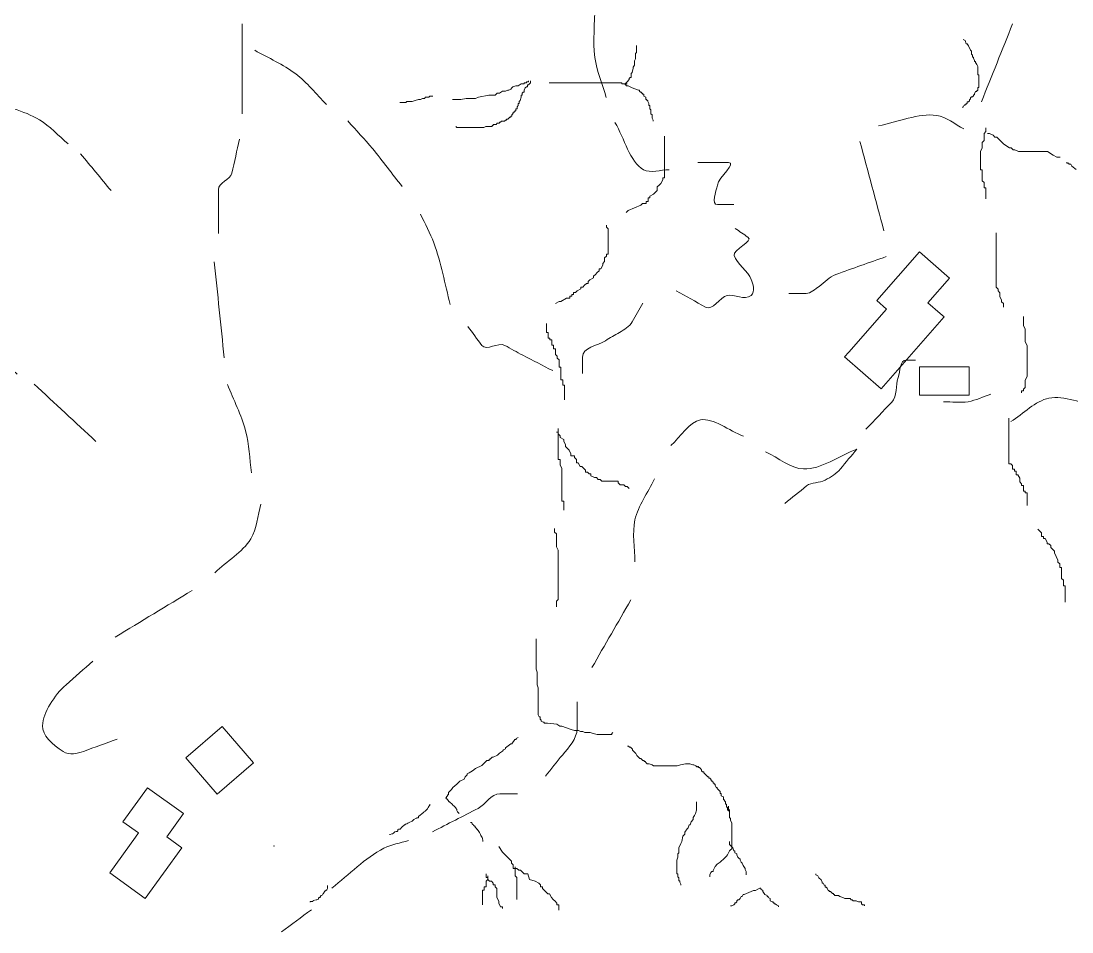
# Model space of a CAD drawing. Header units: metres. Extents: x 645999 to 650010, y 500996 to 503068.
# Drawn here: x 647088.5 to 647528.3, y 501000 to 501381.1 of the extents above; entities that cross this region are included whole.
import ezdxf

# ---------------------------------------------------------------- set-up
doc = ezdxf.new("R2010")
doc.units = ezdxf.units.M
doc.header["$MEASUREMENT"] = 0
for name, color, linetype, lineweight in [('faubourg', 7, 'Continuous', 0), ('mosquée', 7, 'Continuous', 0), ('ruisseau temporaire', 7, 'Continuous', 0), ('santier-layon', 7, 'Continuous', 0)]:
    doc.layers.add(name, color=color, linetype=linetype, lineweight=lineweight)

# ---------------------------------------------------------------- blocks, each defined once
blk = doc.blocks.new('SC7284')
at = {"layer": 'ruisseau temporaire', "color": 4, "linetype": 'Continuous', "lineweight": 0}
for points, knots in [([(-49.03, 129.27), (-46.19, 129.27), (-43.34, 129.27), (-40.49, 129.27), (-37.65, 129.27), (-43.34, 137.81), (-40.49, 137.81), (-33.27, 137.81), (-26.05, 137.81), (-18.82, 137.81)], [0, 0, 0, 0, 0.220287, 0.220287, 0.220287, 0.440809, 0.440809, 0.440809, 1, 1, 1, 1]), ([(-84, 121.39), (-84, 116.04), (-84, 110.7), (-84, 105.35), (-84, 98.81), (-72.6, 96.79), (-71.36, 90.33), (-68.8, 77.01), (-66.86, 63.61), (-66.86, 50.13), (-66.86, 42.49), (-66.86, 34.85), (-66.86, 27.21), (-66.86, 23.21), (-66.86, 19.2), (-66.86, 15.19)], [0, 0, 0, 0, 0.144395, 0.144395, 0.144395, 0.321213, 0.321213, 0.321213, 0.685417, 0.685417, 0.685417, 0.891756, 0.891756, 0.891756, 1, 1, 1, 1]), ([(-48.84, 80.9), (-45.47, 77.14), (-42.09, 73.39), (-38.71, 69.63), (-36.37, 67.02), (-30.94, 71.82), (-28.2, 69.63), (-25.08, 67.12), (-21.95, 64.62), (-18.82, 62.12)], [0, 0, 0, 0, 0.402183, 0.402183, 0.402183, 0.68103, 0.68103, 0.68103, 1, 1, 1, 1]), ([(-8.69, 56.1), (-5.31, 52.85), (-2.59, 47.97), (1.44, 46.34), (6.71, 44.21), (13.7, 46.34), (19.83, 46.34)], [0, 0, 0, 0, 0.433543, 0.433543, 0.433543, 1, 1, 1, 1]), ([(32.22, 46.71), (39.47, 43.96), (47.39, 42.33), (53.98, 38.45), (58.43, 35.83), (61.99, 31.69), (65.99, 28.3)], [0, 0, 0, 0, 0.596957, 0.596957, 0.596957, 1, 1, 1, 1]), ([(-66.86, 15.19), (-66.86, 12.89), (-66.86, 10.59), (-66.86, 8.29), (-66.86, 4.67), (-57.22, 11.7), (-55.99, 8.29), (-54.36, 3.79), (-52.73, -0.72), (-51.11, -5.23)], [0, 0, 0, 0, 0.214559, 0.214559, 0.214559, 0.552746, 0.552746, 0.552746, 1, 1, 1, 1]), ([(-51.11, -5.23), (-51.11, -8.11), (-51.11, -10.99), (-51.11, -13.87), (-51.11, -16.9), (-44.83, -16.6), (-43.98, -19.51), (-42.2, -25.56), (-40.55, -31.69), (-39.47, -37.91), (-38.22, -45.18), (-36.97, -52.44), (-35.72, -59.7)], [0, 0, 0, 0, 0.146974, 0.146974, 0.146974, 0.301562, 0.301562, 0.301562, 0.623914, 0.623914, 0.623914, 1, 1, 1, 1]), ([(-25.91, -11.28), (-30.16, -10.02), (-34.36, -8.55), (-38.67, -7.52), (-42.76, -6.54), (-46.96, -5.99), (-51.11, -5.23)], [0, 0, 0, 0, 0.51251, 0.51251, 0.51251, 1, 1, 1, 1]), ([(10.87, -51.85), (7.37, -42.96), (6.42, -31.69), (0.36, -25.18), (-3.86, -20.64), (-11.65, -19.42), (-17.65, -16.54)], [0, 0, 0, 0, 0.589315, 0.589315, 0.589315, 1, 1, 1, 1]), ([(-35.72, -59.7), (-33.08, -59.7), (-30.43, -59.7), (-27.78, -59.7), (-23.04, -59.7), (-18.78, -65.98), (-18.78, -70.73), (-18.78, -72.98), (-18.78, -75.24), (-18.78, -77.49)], [0, 0, 0, 0, 0.274371, 0.274371, 0.274371, 0.766313, 0.766313, 0.766313, 1, 1, 1, 1]), ([(12, -58.71), (13.5, -62.96), (15, -67.22), (16.5, -71.48), (18.28, -76.51), (21.3, -83.88), (26.63, -83.88), (28.26, -83.88), (29.89, -83.88), (31.51, -83.88)], [0, 0, 0, 0, 0.393327, 0.393327, 0.393327, 0.858318, 0.858318, 0.858318, 1, 1, 1, 1]), ([(-9.77, -80.12), (-6.27, -86.13), (-3.59, -92.8), (0.74, -98.15), (3.05, -101.01), (6.24, -103.16), (8.99, -105.66)], [0, 0, 0, 0, 0.651519, 0.651519, 0.651519, 1, 1, 1, 1]), ([(-24.4, -89.14), (-20.03, -94.64), (-14.71, -99.62), (-11.27, -105.66), (-9.37, -109), (-8.52, -112.93), (-7.14, -116.56)], [0, 0, 0, 0, 0.644405, 0.644405, 0.644405, 1, 1, 1, 1])]:
    blk.add_open_spline(points, degree=3, knots=knots, dxfattribs=at)
for points in [[(-8.97, 138.47), (1.54, 138.47), (12.04, 138.47), (22.55, 138.47)], [(31.75, 133.21), (35.25, 130.58), (38.75, 127.95), (42.25, 125.32)], [(-58.88, 125.98), (-67.26, 124.45), (-75.63, 122.92), (-84, 121.39)], [(-69.86, 85.78), (-65.11, 85.78), (-60.35, 85.78), (-55.6, 85.78)], [(71.24, 24.17), (75.5, 19.04), (79.75, 13.9), (84, 8.77)], [(2.95, -28.7), (6.71, -31.03), (10.48, -33.36), (14.25, -35.7)], [(18, -42.46), (26.88, -50.97), (35.76, -59.49), (44.65, -68)], [(-35.72, -59.7), (-35.72, -69.95), (-35.72, -80.2), (-35.72, -90.45)], [(51.78, -72.14), (60.41, -80.15), (69.04, -88.16), (77.67, -96.18)], [(1.56, -120.82), (4.06, -126.7), (6.56, -132.59), (9.07, -138.47)]]:
    blk.add_open_spline(points, degree=3, dxfattribs=at)
blk = doc.blocks.new('SC59362')
at = {"color": 0, "linetype": 'ByBlock', "lineweight": -2}
blk.add_point((0, 0), dxfattribs=at)

msp = doc.modelspace()

# ---------------------------------------------------------------- linework, layer by layer
at = {"layer": 'faubourg', "color": 7, "linetype": 'Continuous', "lineweight": 0, "flags": 128}
for points in [[(647473.14, 501258.73), (647467.99, 501263.24), (647476.96, 501273.47), (647464.39, 501284.48), (647446.58, 501264.15), (647450.64, 501260.59), (647434.88, 501242.6), (647433.12, 501240.59), (647448.43, 501227.18), (647474.79, 501257.28), (647473.14, 501258.73)], [(647141.41, 501060.36), (647131.12, 501046.13), (647137.67, 501041.4), (647136.39, 501039.63), (647125.64, 501024.77), (647140.5, 501014.02), (647155.83, 501035.21), (647149.45, 501039.82), (647156.45, 501049.49), (647141.41, 501060.36)]]:
    msp.add_lwpolyline(points, close=True, dxfattribs=at)
at = {"layer": 'faubourg', "color": 7, "linetype": 'Continuous', "lineweight": 0}
for points in [[(647464.4, 501236.4), (647485.2, 501236.4), (647485.2, 501224.6), (647464.4, 501224.6)], [(647157.51, 501072.87), (647172.7, 501086), (647185.83, 501070.8), (647170.63, 501057.68)]]:
    msp.add_3dface(points, dxfattribs=at)
at = {"layer": 'ruisseau temporaire', "color": 7, "linetype": 'Continuous', "lineweight": 0, "flags": 128}
for points in [[(647346.02, 501370.91), (647346.02, 501370.48), (647346.02, 501370.04), (647346.02, 501369.61), (647346.02, 501369.17), (647346.02, 501368.74), (647346.02, 501368.3), (647346.02, 501367.87), (647345.58, 501367.43), (647345.58, 501367), (647345.58, 501366.13), (647345.58, 501365.26), (647345.15, 501364.39), (647345.15, 501363.52), (647345.15, 501363.08), (647345.15, 501362.65), (647344.71, 501361.78), (647344.71, 501361.34), (647344.28, 501359.6), (647343.84, 501359.17), (647343.84, 501358.73), (647343.84, 501358.3), (647343.84, 501357.43), (647343.41, 501357.43), (647342.97, 501356.99), (647342.97, 501356.56), (647342.11, 501355.69), (647341.67, 501355.25), (647341.24, 501354.82)], [(647482.73, 501373.31), (647483.6, 501372.87), (647484.03, 501371.57), (647484.47, 501371.57), (647484.9, 501370.7), (647485.77, 501368.96), (647486.21, 501368.53), (647486.21, 501368.09), (647486.21, 501367.22), (647486.64, 501366.79), (647486.64, 501366.35), (647486.64, 501365.92), (647487.07, 501365.92), (647487.07, 501365.48), (647487.51, 501364.61), (647487.51, 501364.18), (647487.94, 501364.18), (647487.94, 501363.74), (647488.38, 501362.87), (647488.81, 501362), (647488.81, 501361.57), (647488.81, 501361.13), (647488.81, 501360.7), (647488.81, 501360.26), (647488.81, 501359.83), (647488.81, 501358.96), (647488.81, 501358.52), (647489.25, 501358.52), (647489.25, 501358.09), (647489.25, 501357.22), (647489.25, 501356.78), (647489.25, 501356.35), (647489.25, 501355.91), (647489.25, 501355.48), (647489.25, 501355.04), (647489.25, 501354.61), (647489.25, 501354.17), (647489.25, 501353.74), (647489.25, 501353.3), (647488.81, 501353.3), (647488.81, 501352.87), (647488.81, 501352.43), (647488.81, 501352), (647488.38, 501352), (647488.38, 501351.56), (647487.94, 501351.56), (647487.51, 501350.69), (647487.51, 501350.26), (647487.07, 501350.26), (647487.07, 501349.82), (647486.64, 501349.39), (647486.21, 501349.39), (647485.77, 501348.95), (647485.77, 501348.52), (647485.34, 501348.08), (647485.34, 501347.65), (647484.9, 501347.21), (647484.47, 501347.21), (647484.47, 501346.78), (647484.03, 501346.34), (647483.6, 501346.34), (647483.6, 501345.91), (647483.16, 501345.91), (647482.73, 501345.04), (647482.3, 501345.04)], [(647300.83, 501356.12), (647300.83, 501355.69), (647299.96, 501355.69), (647299.96, 501355.25), (647299.52, 501355.25), (647299.09, 501355.25), (647299.09, 501354.82), (647298.65, 501354.82), (647298.22, 501354.82), (647297.79, 501354.82), (647296.48, 501353.95), (647295.61, 501353.95), (647294.31, 501353.51), (647293.88, 501353.08), (647293.44, 501352.64), (647292.57, 501352.21), (647292.14, 501352.21), (647291.27, 501351.77), (647289.96, 501351.77), (647288.66, 501350.9), (647287.79, 501350.9), (647287.36, 501350.47), (647286.92, 501350.03), (647286.49, 501350.03), (647285.62, 501350.03), (647284.75, 501350.03), (647284.32, 501350.03), (647279.97, 501349.16), (647278.67, 501348.73), (647278.23, 501348.73), (647277.8, 501348.73), (647276.49, 501348.73), (647276.06, 501348.73), (647274.76, 501348.73), (647272.58, 501348.29), (647272.15, 501348.29), (647271.72, 501348.29), (647271.28, 501348.29), (647270.85, 501348.29), (647270.41, 501348.29), (647269.98, 501348.29), (647269.54, 501348.29), (647269.11, 501348.29)], [(647301.7, 501356.12), (647301.7, 501355.69), (647301.7, 501355.25), (647301.26, 501354.82), (647300.83, 501354.38), (647300.39, 501354.38), (647300.39, 501353.95), (647300.39, 501353.51), (647299.96, 501353.51), (647299.52, 501353.08), (647299.09, 501352.21), (647299.09, 501351.77), (647299.09, 501351.34), (647298.65, 501351.34), (647298.22, 501350.9), (647298.22, 501350.47), (647298.22, 501350.03), (647297.79, 501350.03), (647297.79, 501349.16), (647297.35, 501347.86), (647296.92, 501347.42), (647296.92, 501346.99), (647296.92, 501346.55), (647296.48, 501346.55), (647296.48, 501346.12), (647296.48, 501345.68), (647296.05, 501345.25), (647296.05, 501344.38), (647295.61, 501344.38), (647295.61, 501343.94), (647295.61, 501343.51), (647295.18, 501343.51), (647295.18, 501343.07), (647294.74, 501343.07), (647294.74, 501342.64), (647294.31, 501342.64), (647294.31, 501342.2), (647293.88, 501341.77), (647293.88, 501341.33), (647293.44, 501341.33), (647293.44, 501340.9), (647293.01, 501340.9), (647292.57, 501340.46), (647292.14, 501340.03), (647291.7, 501340.03), (647291.7, 501339.59), (647291.27, 501339.59), (647290.83, 501339.16), (647289.96, 501339.16), (647289.53, 501339.16), (647289.1, 501338.72), (647288.66, 501338.72), (647288.66, 501338.29), (647288.23, 501338.29), (647287.79, 501338.29), (647287.36, 501337.85), (647286.92, 501337.85), (647286.49, 501337.85), (647286.05, 501337.85), (647286.05, 501337.42), (647285.62, 501337.42), (647285.62, 501336.98), (647284.75, 501336.98), (647283.88, 501336.98), (647283.01, 501336.98), (647282.14, 501336.55), (647281.71, 501336.55), (647280.84, 501336.55), (647279.97, 501336.55), (647279.1, 501336.55), (647278.23, 501336.55), (647277.8, 501336.55), (647277.36, 501336.55), (647276.93, 501336.55), (647276.49, 501336.55), (647276.06, 501336.55), (647275.19, 501336.55), (647274.32, 501336.55), (647273.89, 501336.55), (647273.45, 501336.55), (647272.58, 501336.55), (647272.15, 501336.55), (647271.28, 501336.55), (647270.85, 501336.55), (647270.41, 501336.98)], [(647342.11, 501354.82), (647341.67, 501354.82), (647340.37, 501354.82), (647339.93, 501354.82), (647339.93, 501355.25), (647339.06, 501355.25), (647338.63, 501355.25), (647335.59, 501355.25), (647334.28, 501355.25), (647332.55, 501355.25), (647332.11, 501355.25), (647331.24, 501355.25), (647330.81, 501355.25), (647329.5, 501355.25), (647328.64, 501355.25), (647327.77, 501355.25), (647324.29, 501355.25), (647322.99, 501355.25), (647321.25, 501355.25), (647319.51, 501355.25), (647318.21, 501355.25), (647317.77, 501355.25), (647314.73, 501355.25), (647313.86, 501355.25), (647312.56, 501355.25), (647311.26, 501355.25), (647310.82, 501355.25), (647309.95, 501355.25), (647309.52, 501355.25)], [(647341.24, 501354.82), (647341.24, 501354.38), (647341.67, 501354.38), (647341.67, 501353.95), (647342.54, 501353.95), (647343.41, 501353.51), (647344.28, 501353.08), (647346.88, 501352.21), (647347.32, 501352.21), (647347.32, 501351.77), (647347.75, 501351.34), (647348.19, 501351.34), (647348.19, 501350.9), (647348.62, 501350.9), (647348.62, 501350.47), (647349.06, 501350.47), (647349.06, 501350.03), (647349.06, 501349.6), (647349.93, 501349.16), (647349.93, 501348.29), (647350.36, 501348.29), (647350.36, 501347.86), (647350.8, 501347.86), (647350.8, 501347.42), (647351.23, 501346.55), (647351.23, 501345.68), (647351.66, 501345.68), (647351.66, 501345.25), (647351.66, 501344.81), (647351.66, 501344.38), (647352.1, 501343.94), (647352.1, 501343.51), (647352.1, 501343.07), (647352.1, 501342.64), (647352.1, 501342.2), (647352.53, 501341.77), (647352.53, 501341.33), (647352.53, 501340.46), (647352.97, 501339.59), (647352.97, 501339.16)], [(647260.85, 501349.6), (647260.42, 501349.6), (647259.98, 501349.6), (647259.55, 501349.6), (647259.11, 501349.16), (647258.68, 501349.16), (647257.81, 501349.16), (647257.38, 501348.73), (647256.51, 501348.73), (647255.64, 501348.29), (647255.2, 501348.29), (647254.77, 501348.29), (647253.47, 501347.86), (647252.16, 501347.42), (647251.29, 501347.42), (647250.86, 501347.42), (647250.42, 501347.42), (647249.99, 501347.42), (647249.56, 501346.99), (647249.12, 501346.99), (647247.82, 501346.99), (647246.95, 501346.99)], [(647492.21, 501336.36), (647492.21, 501335.6), (647492.21, 501334.84), (647491.45, 501334.08), (647491.45, 501333.32), (647491.45, 501332.56), (647491.45, 501331.04), (647490.69, 501330.27), (647490.69, 501329.51), (647490.69, 501328.75), (647490.69, 501327.99), (647489.93, 501326.47), (647489.93, 501325.71), (647489.93, 501324.95), (647489.93, 501324.19), (647489.93, 501323.42), (647489.93, 501322.66), (647489.93, 501321.9), (647489.93, 501321.14), (647489.93, 501320.38), (647489.93, 501319.62), (647489.93, 501318.86), (647490.69, 501318.86), (647490.69, 501318.1), (647490.69, 501317.33), (647490.69, 501316.57), (647490.69, 501315.81), (647490.69, 501315.05), (647490.69, 501314.29), (647491.45, 501313.53), (647491.45, 501312.77), (647491.45, 501312.01), (647491.45, 501311.24), (647492.21, 501311.24), (647492.21, 501310.48), (647492.21, 501309.72), (647492.21, 501308.96), (647492.21, 501308.2), (647492.21, 501307.44), (647492.21, 501306.68)], [(647357.75, 501332.96), (647357.75, 501332.2), (647357.75, 501330.68), (647357.75, 501329.91), (647357.75, 501328.39), (647357.75, 501327.63), (647357.75, 501326.87), (647357.75, 501326.11), (647357.75, 501324.59), (647357.75, 501323.06), (647357.75, 501322.3), (647357.75, 501320.78), (647357.75, 501320.02), (647357.75, 501319.26), (647357.75, 501318.5), (647357.75, 501317.74), (647357.75, 501316.97), (647357.75, 501316.21), (647357.75, 501315.45), (647356.99, 501315.45), (647356.99, 501314.69), (647356.23, 501313.17), (647355.47, 501312.41), (647354.71, 501311.65), (647354.71, 501310.12), (647353.19, 501308.6), (647351.66, 501307.84), (647351.66, 501307.08), (647350.9, 501307.08), (647350.9, 501305.56), (647350.14, 501305.56), (647350.14, 501304.8), (647349.38, 501304.8), (647348.62, 501304.8), (647347.86, 501304.03), (647342.54, 501301.75), (647341.78, 501300.99)], [(647492.97, 501334.08), (647493.73, 501334.08), (647495.25, 501333.32), (647496.01, 501332.56), (647496.77, 501332.56), (647497.53, 501331.8), (647499.81, 501329.51), (647502.09, 501327.99), (647502.85, 501327.99), (647503.61, 501327.23), (647504.37, 501327.23), (647505.89, 501326.47), (647506.65, 501326.47), (647508.18, 501326.47), (647508.94, 501326.47), (647509.7, 501326.47), (647510.46, 501326.47), (647511.22, 501326.47), (647511.98, 501326.47), (647512.74, 501326.47), (647513.5, 501326.47), (647514.26, 501326.47), (647515.02, 501326.47), (647515.78, 501326.47), (647516.54, 501326.47), (647517.3, 501326.47), (647518.06, 501326.47), (647520.34, 501324.95), (647521.86, 501324.19), (647522.62, 501324.19), (647523.38, 501324.19)], [(647526.07, 501322.04), (647526.07, 501321.6), (647526.94, 501321.6), (647526.94, 501321.17), (647527.81, 501321.17), (647528.24, 501320.3), (647529.98, 501318.99)], [(647333.42, 501295.66), (647333.42, 501294.9), (647334.18, 501294.14), (647334.18, 501293.38), (647334.18, 501292.62), (647334.18, 501291.85), (647334.18, 501290.33), (647334.18, 501289.57), (647334.18, 501288.05), (647334.18, 501287.29), (647334.18, 501285.77), (647334.18, 501284.24), (647334.18, 501283.48), (647333.42, 501283.48), (647333.42, 501282.72), (647332.65, 501281.96), (647332.65, 501280.44), (647331.89, 501279.68), (647331.89, 501278.91), (647331.13, 501277.39), (647330.37, 501277.39), (647330.37, 501276.63), (647329.61, 501275.87), (647328.85, 501275.11), (647328.09, 501274.35), (647328.09, 501273.59), (647326.57, 501272.82), (647325.81, 501272.06), (647325.81, 501271.3), (647325.05, 501271.3), (647324.29, 501270.54), (647323.53, 501269.78), (647322.77, 501269.78), (647322.77, 501269.02), (647321.25, 501268.26), (647320.49, 501267.5), (647319.73, 501267.5), (647319.73, 501266.74), (647318.97, 501266.74), (647318.97, 501265.97), (647318.21, 501265.97), (647318.21, 501265.21), (647317.45, 501265.21), (647316.69, 501265.21), (647314.41, 501263.69), (647313.65, 501263.69), (647312.12, 501262.93)], [(647496.55, 501292.53), (647496.55, 501291.01), (647496.55, 501288.73), (647496.55, 501287.21), (647496.55, 501284.92), (647496.55, 501283.4), (647496.55, 501281.88), (647496.55, 501280.36), (647496.55, 501279.59), (647496.55, 501278.07), (647496.55, 501277.31), (647496.55, 501275.79), (647496.55, 501275.03), (647496.55, 501274.27), (647496.55, 501273.5), (647496.55, 501272.74), (647496.55, 501271.98), (647496.55, 501271.22), (647496.55, 501270.46), (647496.55, 501269.7), (647497.31, 501268.94), (647497.31, 501268.18), (647498.07, 501267.41), (647498.07, 501266.65), (647498.07, 501265.89), (647498.83, 501264.37), (647498.83, 501263.61), (647499.59, 501262.85), (647499.59, 501262.09), (647499.59, 501261.33)], [(647507.95, 501257.52), (647507.95, 501256), (647507.95, 501255.24), (647507.95, 501254.47), (647507.95, 501253.71), (647508.71, 501252.19), (647508.71, 501249.91), (647508.71, 501248.38), (647508.71, 501247.62), (647508.71, 501246.86), (647509.47, 501245.34), (647509.47, 501243.82), (647509.47, 501243.06), (647509.47, 501242.3), (647509.47, 501240.77), (647509.47, 501240.01), (647509.47, 501239.25), (647509.47, 501238.49), (647509.47, 501236.97), (647509.47, 501236.21), (647509.47, 501235.44), (647509.47, 501234.68), (647509.47, 501233.92), (647509.47, 501233.16), (647509.47, 501232.4), (647508.71, 501230.88), (647508.71, 501230.12), (647508.71, 501229.35), (647508.71, 501228.59), (647508.71, 501227.83), (647507.95, 501227.07), (647507.95, 501226.31), (647507.19, 501226.31), (647507.19, 501225.55)], [(647308.32, 501254.56), (647308.32, 501253.79), (647308.32, 501253.03), (647308.32, 501252.27), (647308.32, 501251.51), (647308.32, 501250.75), (647309.08, 501250.75), (647309.08, 501249.99), (647309.08, 501248.47), (647309.84, 501248.47), (647309.84, 501247.71), (647310.6, 501247.71), (647310.6, 501246.94), (647310.6, 501246.18), (647310.6, 501245.42), (647311.36, 501245.42), (647311.36, 501244.66), (647311.36, 501243.9), (647312.12, 501243.9), (647312.12, 501242.38), (647312.12, 501241.62), (647312.88, 501240.85), (647312.88, 501240.09), (647313.65, 501239.33), (647313.65, 501238.57), (647313.65, 501237.81), (647313.65, 501237.05), (647313.65, 501236.29), (647314.41, 501236.29), (647314.41, 501235.53), (647314.41, 501234.76), (647314.41, 501234), (647314.41, 501233.24), (647314.41, 501232.48), (647314.41, 501231.72), (647314.41, 501230.96), (647315.17, 501230.96), (647315.17, 501229.44), (647315.17, 501228.68), (647315.93, 501228.68), (647315.93, 501227.91), (647315.93, 501226.39), (647315.93, 501225.63), (647315.93, 501224.87), (647315.93, 501223.35), (647315.93, 501222.59)], [(647501.87, 501214.89), (647501.87, 501209.56), (647501.87, 501207.28), (647501.87, 501206.52), (647501.87, 501205.76), (647501.87, 501205), (647501.87, 501204.24), (647501.87, 501203.47), (647501.87, 501201.95), (647501.87, 501200.43), (647501.87, 501198.91), (647501.87, 501197.38), (647501.87, 501196.62), (647501.87, 501195.86), (647502.63, 501195.86), (647503.39, 501195.1), (647503.39, 501194.34), (647503.39, 501193.58), (647504.15, 501193.58), (647504.15, 501192.82), (647504.91, 501192.82), (647504.91, 501192.06), (647504.91, 501191.29), (647505.67, 501191.29), (647506.43, 501189.77), (647506.43, 501189.01), (647506.43, 501188.25), (647507.19, 501187.49), (647507.19, 501186.73), (647507.95, 501186.73), (647507.95, 501185.97), (647507.95, 501185.21), (647507.95, 501184.44), (647508.71, 501184.44), (647508.71, 501183.68), (647509.47, 501183.68), (647509.47, 501182.92), (647509.47, 501182.16), (647509.47, 501181.4), (647509.47, 501180.64), (647509.47, 501179.88), (647509.47, 501179.12), (647509.47, 501178.35)], [(647312.55, 501209.13), (647313.31, 501209.13), (647313.31, 501208.37), (647314.07, 501207.61), (647314.07, 501206.85), (647315.59, 501206.08), (647315.59, 501205.32), (647316.35, 501203.8), (647316.35, 501203.04), (647317.11, 501202.28), (647317.87, 501201.52), (647318.63, 501199.99), (647318.63, 501199.23), (647319.39, 501199.23), (647320.15, 501199.23), (647320.15, 501198.47), (647320.91, 501197.71), (647320.91, 501196.19), (647321.67, 501196.19), (647322.43, 501194.67), (647323.19, 501194.67), (647323.95, 501193.9), (647324.71, 501193.14), (647324.71, 501192.38), (647325.47, 501192.38), (647326.23, 501191.62), (647326.99, 501191.62), (647326.99, 501190.86), (647328.51, 501190.1), (647329.27, 501190.1), (647330.03, 501189.34), (647330.79, 501189.34), (647331.56, 501188.58), (647332.32, 501188.58), (647333.08, 501188.58), (647333.84, 501188.58), (647335.36, 501188.58), (647336.12, 501188.58), (647336.88, 501188.58), (647337.64, 501188.58), (647338.4, 501188.58), (647338.4, 501187.82), (647339.16, 501187.05), (647340.68, 501187.05), (647341.44, 501186.29), (647342.2, 501186.29), (647342.96, 501185.53)], [(647313.31, 501210.65), (647313.31, 501209.89), (647313.31, 501209.13), (647313.31, 501207.61), (647313.31, 501206.08), (647313.31, 501205.32), (647313.31, 501203.8), (647313.31, 501201.52), (647313.31, 501200.76), (647313.31, 501199.99), (647313.31, 501199.23), (647313.31, 501198.47), (647313.31, 501197.71), (647314.07, 501197.71), (647314.07, 501196.95), (647314.07, 501196.19), (647314.07, 501195.43), (647314.83, 501193.9), (647314.83, 501192.38), (647314.83, 501190.86), (647314.83, 501189.34), (647314.83, 501187.82), (647314.83, 501186.29), (647314.83, 501185.53), (647314.83, 501184.77), (647314.83, 501184.01), (647314.83, 501183.25), (647314.83, 501182.49), (647314.83, 501180.96), (647314.83, 501180.2), (647315.59, 501180.2), (647315.59, 501179.44), (647315.59, 501178.68), (647315.59, 501177.92), (647315.59, 501177.16), (647315.59, 501176.4)], [(647311.78, 501168.79), (647311.78, 501168.02), (647311.78, 501167.26), (647312.55, 501166.5), (647312.55, 501165.74), (647312.55, 501164.98), (647312.55, 501164.22), (647312.55, 501163.46), (647312.55, 501161.17), (647313.31, 501159.65), (647313.31, 501158.89), (647313.31, 501158.13), (647313.31, 501157.37), (647313.31, 501155.84), (647313.31, 501155.08), (647313.31, 501154.32), (647313.31, 501153.56), (647313.31, 501152.8), (647313.31, 501152.04), (647313.31, 501150.52), (647313.31, 501149.76), (647313.31, 501147.47), (647313.31, 501143.67), (647313.31, 501142.9), (647313.31, 501141.38), (647313.31, 501139.86), (647313.31, 501139.1), (647312.55, 501138.34), (647312.55, 501136.05)], [(647514.03, 501168.46), (647514.8, 501167.7), (647515.56, 501166.94), (647515.56, 501166.18), (647515.56, 501165.41), (647516.32, 501165.41), (647516.32, 501164.65), (647517.08, 501164.65), (647517.84, 501163.13), (647517.84, 501162.37), (647518.6, 501162.37), (647519.36, 501161.61), (647519.36, 501160.85), (647520.12, 501160.09), (647520.88, 501159.32), (647520.88, 501158.56), (647521.64, 501157.04), (647522.4, 501155.52), (647522.4, 501154.76), (647523.16, 501154), (647523.16, 501153.24), (647523.16, 501152.47), (647523.92, 501152.47), (647523.92, 501150.19), (647523.92, 501148.67), (647523.92, 501147.91), (647524.68, 501147.15), (647524.68, 501146.38), (647524.68, 501145.62), (647524.68, 501144.86), (647525.44, 501144.86), (647525.44, 501144.1), (647525.44, 501143.34), (647525.44, 501142.58), (647525.44, 501141.82), (647525.44, 501141.06), (647525.44, 501139.53), (647525.44, 501138.77), (647525.44, 501138.01)], [(647303.99, 501122.57), (647303.99, 501122.13), (647303.99, 501121.26), (647303.99, 501119.96), (647303.99, 501118.65), (647303.99, 501118.22), (647303.99, 501116.05), (647303.99, 501114.31), (647303.99, 501113.87), (647303.99, 501113.44), (647303.99, 501113), (647303.99, 501112.57), (647303.99, 501111.7), (647303.99, 501110.39), (647303.99, 501109.96), (647304.43, 501108.65), (647304.43, 501108.22), (647304.43, 501107.35), (647304.43, 501106.91), (647304.43, 501105.17), (647304.43, 501104.74), (647304.43, 501103.87), (647304.43, 501103.43), (647304.86, 501102.13), (647304.86, 501101.26), (647304.86, 501100.39), (647304.86, 501099.95), (647304.86, 501099.08), (647304.86, 501098.65), (647304.86, 501098.21), (647304.86, 501097.78), (647304.86, 501096.04), (647304.86, 501095.17), (647304.86, 501094.3), (647304.86, 501093.86), (647304.86, 501093.43), (647304.86, 501092.99), (647304.86, 501092.56), (647304.86, 501091.69), (647304.86, 501091.25), (647304.86, 501090.82), (647305.29, 501089.95), (647305.73, 501089.95), (647305.73, 501089.08), (647306.16, 501088.64), (647306.16, 501088.21), (647307.03, 501087.77), (647307.47, 501087.77), (647307.47, 501087.34), (647307.9, 501087.34), (647308.34, 501087.34), (647308.77, 501087.34), (647312.68, 501086.9), (647313.98, 501086.03), (647314.85, 501086.03), (647318.76, 501084.73), (647320.07, 501084.29), (647321.37, 501084.29), (647321.81, 501084.29), (647322.67, 501083.86), (647323.54, 501083.86), (647324.41, 501083.42), (647326.59, 501083.42), (647327.89, 501082.99), (647329.63, 501082.55), (647330.5, 501082.55), (647330.93, 501082.55), (647331.36, 501082.55), (647332.67, 501082.55), (647333.97, 501082.55), (647335.28, 501082.55), (647335.71, 501082.55), (647335.71, 501082.99), (647336.14, 501083.42)], [(647296.5, 501081.36), (647295.63, 501080.92), (647295.63, 501080.49), (647295.19, 501080.49), (647293.89, 501078.75), (647293.45, 501078.75), (647291.72, 501077.44), (647291.28, 501077.01), (647291.28, 501076.57), (647290.41, 501076.14), (647289.98, 501075.7), (647288.67, 501074.83), (647288.24, 501074.4), (647287.81, 501073.96), (647286.07, 501073.09), (647285.63, 501073.09), (647284.76, 501072.22), (647284.33, 501072.22), (647284.33, 501071.79), (647283.46, 501071.79), (647281.72, 501070.05), (647281.29, 501069.61), (647278.68, 501068.31), (647277.38, 501067.44), (647276.07, 501066.57), (647275.2, 501066.13), (647275.2, 501065.7), (647274.34, 501064.83), (647273.9, 501063.96), (647272.16, 501063.09), (647271.29, 501062.22), (647270.86, 501061.78), (647269.12, 501060.48), (647268.69, 501059.61), (647268.25, 501059.17), (647267.82, 501058.74), (647267.38, 501058.3), (647267.38, 501057.43), (647266.95, 501057.43), (647266.95, 501057), (647266.51, 501056.56), (647266.51, 501056.13), (647266.08, 501056.13)], [(647342.23, 501077.77), (647342.66, 501077.77), (647343.1, 501077.33), (647343.53, 501077.33), (647344.4, 501076.46), (647344.4, 501076.03), (647345.27, 501075.16), (647345.7, 501074.72), (647346.14, 501073.85), (647346.57, 501073.42), (647347.01, 501072.98), (647347.44, 501072.55), (647347.88, 501072.55), (647348.31, 501072.11), (647348.75, 501071.68), (647349.18, 501071.68), (647349.18, 501071.24), (647349.61, 501071.24), (647350.05, 501070.81), (647350.48, 501070.37), (647351.35, 501070.37), (647352.66, 501069.94), (647353.09, 501069.5), (647353.52, 501069.5), (647353.96, 501069.5), (647354.39, 501069.5), (647355.26, 501069.5), (647355.7, 501069.5), (647356.13, 501069.5), (647356.57, 501069.5), (647357.44, 501069.5), (647358.3, 501069.5), (647359.17, 501069.5), (647360.91, 501069.5), (647361.35, 501069.5), (647362.65, 501069.5), (647363.08, 501069.5), (647364.39, 501069.94), (647366.56, 501070.37), (647367.86, 501070.37), (647368.3, 501070.37), (647369.6, 501069.94), (647370.04, 501069.94), (647370.91, 501069.5), (647371.34, 501069.07), (647371.77, 501069.07)], [(647371.54, 501069.18), (647371.97, 501069.18), (647371.97, 501068.74), (647372.41, 501068.74), (647372.84, 501068.31), (647373.28, 501067.87), (647373.28, 501067.44), (647373.71, 501067), (647374.15, 501067), (647374.15, 501066.57), (647374.58, 501066.13), (647375.02, 501065.7), (647375.45, 501065.26), (647375.88, 501064.83), (647376.32, 501064.83), (647376.32, 501064.39), (647376.75, 501064.39), (647377.19, 501063.96), (647377.19, 501063.52), (647377.62, 501063.52), (647377.62, 501063.09), (647378.06, 501062.65), (647378.06, 501062.22), (647378.49, 501062.22), (647378.49, 501061.78), (647378.93, 501061.78), (647378.93, 501061.35), (647379.36, 501060.48), (647379.8, 501060.48), (647379.8, 501060.04), (647380.23, 501059.61), (647380.66, 501059.17), (647381.1, 501058.74), (647381.1, 501057.87), (647381.53, 501057.87), (647381.53, 501057.43), (647381.53, 501057), (647382.4, 501056.56), (647382.4, 501055.69), (647382.4, 501055.26), (647382.84, 501055.26), (647382.84, 501054.82), (647383.27, 501054.39), (647383.27, 501053.95), (647383.27, 501053.52), (647383.71, 501053.52), (647383.71, 501052.65), (647383.71, 501052.21), (647384.14, 501052.21), (647384.14, 501051.34), (647384.14, 501050.91), (647384.57, 501050.91), (647384.57, 501050.47)], [(647266.42, 501055.96), (647266.42, 501055.71), (647266.67, 501055.71), (647266.91, 501055.46), (647267.16, 501055.22), (647267.16, 501054.97), (647267.41, 501054.97), (647267.41, 501054.72), (647267.66, 501054.47), (647267.91, 501054.47), (647267.91, 501054.22), (647268.16, 501054.22), (647268.16, 501053.97), (647268.65, 501053.72), (647268.9, 501053.48), (647269.15, 501052.98), (647269.65, 501052.73), (647269.89, 501052.48), (647270.39, 501051.98), (647270.39, 501051.74), (647270.89, 501051.24), (647270.89, 501050.99), (647270.89, 501050.74), (647271.14, 501050.24), (647271.38, 501050), (647271.63, 501049.75), (647271.63, 501049.5), (647271.88, 501049.5)], [(647371.1, 501054.39), (647371.1, 501053.52), (647371.1, 501052.65), (647371.1, 501052.21), (647371.1, 501051.78), (647371.1, 501050.91), (647370.67, 501049.6), (647370.24, 501048.73), (647369.8, 501047.86), (647369.8, 501047.43), (647369.8, 501046.99), (647368.93, 501046.12), (647368.5, 501044.82), (647368.06, 501044.82), (647367.63, 501043.51), (647367.19, 501043.08), (647366.33, 501041.77), (647366.33, 501040.9), (647365.46, 501040.03), (647365.02, 501037.86), (647364.59, 501036.99), (647363.72, 501035.25), (647363.72, 501034.81), (647363.72, 501034.38), (647363.72, 501033.94), (647363.72, 501033.07), (647363.28, 501032.64), (647363.28, 501031.77), (647363.28, 501031.33), (647362.85, 501030.03), (647362.85, 501028.29), (647362.85, 501027.85), (647362.85, 501026.98), (647362.85, 501026.55), (647362.85, 501026.11), (647362.85, 501025.68), (647362.85, 501025.24), (647362.85, 501024.81), (647362.85, 501024.37), (647363.28, 501024.37), (647363.28, 501023.94), (647363.28, 501023.5), (647363.28, 501023.07), (647363.72, 501022.63), (647363.72, 501022.2), (647363.72, 501021.76), (647363.72, 501021.33), (647364.15, 501021.33), (647364.15, 501020.89), (647364.59, 501020.02), (647364.59, 501019.59)], [(647259.58, 501053.5), (647259.58, 501053.25), (647259.58, 501053.01), (647259.33, 501052.76), (647259.08, 501052.51), (647258.83, 501052.01), (647258.58, 501051.51), (647257.84, 501050.77), (647257.59, 501050.52), (647257.1, 501050.27), (647257.1, 501050.02), (647256.85, 501050.02), (647256.35, 501049.53), (647255.36, 501048.78), (647255.11, 501048.53), (647254.86, 501048.28), (647254.86, 501047.79), (647254.12, 501047.79), (647254.12, 501047.54), (647253.87, 501047.54), (647252.87, 501047.04), (647252.13, 501046.29), (647250.89, 501045.8), (647250.39, 501045.55), (647249.89, 501045.3), (647249.4, 501045.05), (647249.15, 501044.8), (647248.9, 501044.8), (647248.65, 501044.55), (647248.16, 501044.06), (647247.91, 501043.81), (647247.16, 501043.06), (647246.67, 501043.06), (647246.42, 501043.06), (647246.17, 501042.81), (647246.17, 501042.57), (647246.17, 501042.32), (647245.92, 501042.07), (647245.67, 501042.07), (647245.43, 501042.07), (647244.93, 501041.82), (647244.43, 501041.32), (647243.94, 501041.07), (647243.69, 501041.07), (647242.94, 501040.83), (647242.69, 501040.83)], [(647384.57, 501052.65), (647384.57, 501052.21), (647384.57, 501051.78), (647384.57, 501051.34), (647385.01, 501050.91), (647385.01, 501050.47), (647385.01, 501049.6), (647385.01, 501049.17), (647385.01, 501048.3), (647385.01, 501047.86), (647385.44, 501047.43), (647385.44, 501046.99), (647385.44, 501046.56), (647385.88, 501045.69), (647385.88, 501045.25), (647385.88, 501044.82), (647385.88, 501044.38), (647385.88, 501043.95), (647385.88, 501043.51), (647385.88, 501043.08), (647385.88, 501042.64), (647385.88, 501042.21), (647385.88, 501041.34), (647385.88, 501040.47), (647385.88, 501040.03), (647385.88, 501039.6), (647385.88, 501039.16), (647385.88, 501038.73), (647385.88, 501037.86), (647385.88, 501037.42), (647385.88, 501036.99), (647385.88, 501036.12), (647385.88, 501035.68), (647385.88, 501034.81), (647385.44, 501034.38), (647385.01, 501033.94), (647384.57, 501033.07), (647384.14, 501032.2), (647383.71, 501031.77), (647383.27, 501031.33), (647382.84, 501030.9), (647381.1, 501029.16), (647379.8, 501028.29), (647378.93, 501027.42), (647378.49, 501026.55), (647378.06, 501025.68), (647378.06, 501025.24), (647377.62, 501025.24), (647377.19, 501024.81), (647376.75, 501023.94), (647376.75, 501023.07)], [(647276.6, 501045.77), (647276.85, 501045.77), (647277.09, 501045.77), (647277.09, 501045.52), (647277.34, 501045.27), (647277.59, 501045.02), (647277.84, 501044.78), (647277.84, 501044.53), (647278.09, 501044.53), (647278.09, 501044.28), (647278.34, 501044.28), (647278.58, 501044.28), (647278.58, 501043.78), (647278.83, 501043.53), (647279.08, 501043.28), (647279.08, 501043.04), (647279.33, 501043.04), (647280.07, 501042.04), (647280.32, 501041.54), (647280.57, 501041.05), (647280.82, 501040.8), (647280.82, 501040.55), (647281.07, 501040.3), (647281.07, 501040.05), (647281.32, 501039.8), (647281.32, 501039.56), (647281.56, 501039.31), (647281.56, 501039.06), (647281.56, 501038.81), (647281.81, 501038.56), (647281.81, 501038.31), (647281.81, 501037.82)], [(647385.01, 501037.86), (647385.01, 501037.42), (647385.01, 501036.55), (647385.44, 501036.12), (647386.31, 501035.25), (647386.75, 501033.94), (647387.18, 501033.94), (647387.18, 501033.51), (647387.18, 501033.07), (647388.05, 501032.64), (647388.05, 501032.2), (647388.49, 501031.33), (647388.92, 501030.9), (647389.35, 501030.46), (647389.35, 501030.03), (647389.79, 501029.16), (647390.22, 501028.72), (647390.66, 501027.85), (647391.53, 501026.55), (647391.53, 501026.11), (647391.96, 501025.24), (647391.96, 501024.81), (647391.96, 501023.94), (647391.96, 501024.37)], [(647288.41, 501035.69), (647289.93, 501033.4), (647290.69, 501032.64), (647291.45, 501031.88), (647292.21, 501031.12), (647293.73, 501029.6), (647293.73, 501028.84), (647294.49, 501028.08), (647294.49, 501027.31), (647294.49, 501026.55), (647295.25, 501026.55), (647295.25, 501025.79), (647295.25, 501024.27), (647295.25, 501023.51), (647296.01, 501022.75), (647296.01, 501021.99), (647296.01, 501021.23), (647296.01, 501020.46), (647296.01, 501018.94), (647296.01, 501018.18), (647296.01, 501016.66), (647296.01, 501015.9), (647296.01, 501014.37), (647296.01, 501013.61)], [(647295.25, 501027.31), (647295.25, 501026.55), (647296.01, 501026.55), (647296.77, 501025.79), (647297.53, 501025.79), (647299.05, 501024.27), (647300.57, 501024.27), (647301.33, 501021.99), (647303.61, 501021.23), (647305.14, 501020.46), (647305.9, 501019.7), (647305.9, 501018.94), (647306.66, 501018.94), (647306.66, 501018.18), (647307.42, 501017.42), (647308.18, 501016.66), (647308.94, 501015.9), (647309.7, 501015.9), (647310.46, 501014.37), (647311.22, 501013.61), (647311.98, 501012.85), (647312.74, 501012.09), (647312.74, 501011.33), (647313.5, 501011.33), (647313.5, 501010.57), (647313.5, 501009.81), (647313.5, 501009.05)], [(647283.84, 501023.51), (647283.84, 501022.75), (647283.84, 501021.99), (647283.08, 501021.23), (647283.08, 501019.7), (647283.08, 501018.94), (647282.32, 501018.94), (647282.32, 501017.42), (647281.56, 501017.42), (647281.56, 501016.66), (647281.56, 501015.9), (647281.56, 501015.14), (647281.56, 501014.37), (647281.56, 501013.61), (647281.56, 501012.85), (647281.56, 501012.09), (647281.56, 501011.33)], [(647283.08, 501024.27), (647283.08, 501023.51), (647283.08, 501022.75), (647283.84, 501022.75), (647283.84, 501021.99), (647284.6, 501021.23), (647285.37, 501021.23), (647286.13, 501020.46), (647286.13, 501019.7), (647286.89, 501019.7), (647286.89, 501018.94), (647287.65, 501018.18), (647287.65, 501017.42), (647287.65, 501016.66), (647287.65, 501015.9), (647287.65, 501015.14), (647287.65, 501014.37), (647288.41, 501012.85), (647288.41, 501012.09), (647289.17, 501010.57), (647289.93, 501010.57), (647289.93, 501009.81)], [(647421.07, 501024.37), (647421.07, 501023.94), (647421.94, 501023.5), (647422.38, 501022.63), (647423.25, 501021.76), (647423.68, 501020.89), (647423.68, 501020.46), (647424.11, 501020.46), (647424.55, 501019.59), (647424.98, 501019.59), (647424.98, 501018.72), (647425.42, 501018.72), (647425.85, 501018.28), (647426.29, 501017.41), (647426.72, 501017.41), (647426.72, 501016.98), (647427.16, 501016.98), (647427.59, 501016.54), (647428.03, 501016.11), (647428.46, 501016.11), (647428.46, 501015.67), (647428.89, 501015.67), (647428.89, 501015.24), (647429.33, 501015.24), (647430.63, 501015.24), (647431.07, 501014.8), (647432.37, 501014.37), (647433.24, 501013.93), (647433.67, 501013.93), (647434.11, 501013.93), (647434.54, 501013.93), (647434.98, 501013.93), (647435.41, 501013.93), (647435.85, 501013.5), (647436.28, 501013.5), (647436.72, 501013.06), (647437.58, 501013.06), (647438.02, 501013.06), (647438.89, 501012.63), (647439.76, 501012.63), (647440.19, 501012.63), (647440.19, 501012.19), (647440.19, 501011.76), (647440.63, 501011.32), (647441.06, 501011.32), (647441.5, 501011.32), (647441.5, 501010.89)], [(647216.76, 501019.42), (647216.76, 501019.17), (647216.76, 501018.93), (647216.76, 501018.43), (647216.76, 501018.18), (647216.51, 501017.68), (647216.26, 501017.43), (647216.01, 501017.43), (647216.01, 501017.19), (647215.77, 501017.19), (647215.52, 501016.94), (647215.52, 501016.69), (647215.27, 501016.69), (647215.27, 501016.44), (647215.27, 501016.19), (647215.02, 501016.19), (647215.02, 501015.94), (647214.77, 501015.94), (647214.53, 501015.45), (647214.03, 501015.2), (647213.78, 501014.95), (647213.78, 501014.7), (647213.53, 501014.7), (647213.78, 501014.7), (647213.53, 501014.45), (647213.28, 501014.45), (647213.04, 501014.2), (647213.04, 501013.96), (647213.04, 501013.71), (647212.79, 501013.71), (647212.29, 501013.46), (647212.04, 501013.46), (647210.8, 501013.21), (647210.8, 501012.96), (647210.55, 501012.71), (647209.81, 501012.71), (647209.56, 501012.71), (647209.56, 501012.46)], [(647398.04, 501018.28), (647397.61, 501018.28), (647396.74, 501017.85), (647395.87, 501017.41), (647395, 501017.41), (647391.09, 501015.67), (647390.66, 501015.67), (647390.22, 501014.8), (647389.79, 501014.8), (647389.35, 501013.93), (647388.92, 501013.5), (647388.49, 501013.5), (647388.05, 501013.06), (647388.05, 501012.63), (647387.62, 501012.19), (647387.18, 501012.19), (647387.18, 501011.76), (647386.75, 501011.32), (647385.88, 501010.89), (647385.44, 501010.89)], [(647397.61, 501018.28), (647398.04, 501018.28), (647398.04, 501017.85), (647398.91, 501017.41), (647398.91, 501016.98), (647399.78, 501015.67), (647400.65, 501015.24), (647400.65, 501014.8), (647401.09, 501014.8), (647401.09, 501014.37), (647401.96, 501013.93), (647401.96, 501013.06), (647402.82, 501012.63), (647403.26, 501012.63), (647403.26, 501012.19), (647403.69, 501012.19), (647403.69, 501011.76), (647404.13, 501011.76), (647404.56, 501011.32), (647405.43, 501010.89), (647405.43, 501010.45)]]:
    msp.add_lwpolyline(points, dxfattribs=at)
at = {"layer": 'santier-layon', "color": 7, "linetype": 'Continuous', "lineweight": 0}
for points, knots in [([(647328.64, 501387.28), (647328.64, 501380.13), (647327.67, 501372.85), (647328.64, 501365.83), (647329.42, 501360.15), (647331.78, 501354.68), (647333.35, 501349.1)], [0, 0, 0, 0, 0.552374, 0.552374, 0.552374, 1, 1, 1, 1]), ([(647186.29, 501368.87), (647192, 501365.58), (647198.24, 501362.98), (647203.43, 501359.01), (647208.2, 501355.35), (647212, 501350.43), (647216.29, 501346.14)], [0, 0, 0, 0, 0.520904, 0.520904, 0.520904, 1, 1, 1, 1]), ([(647482.99, 501335.96), (647479.22, 501337.84), (647475.65, 501341.04), (647471.69, 501341.61), (647463.95, 501342.73), (647455.47, 501338.71), (647447.36, 501337.26)], [0, 0, 0, 0, 0.338229, 0.338229, 0.338229, 1, 1, 1, 1]), ([(647225.28, 501339.27), (647228.71, 501335.41), (647232.26, 501331.66), (647235.57, 501327.69), (647239.87, 501322.53), (647243.85, 501317.11), (647248, 501311.82)], [0, 0, 0, 0, 0.434513, 0.434513, 0.434513, 1, 1, 1, 1]), ([(647337.03, 501338.58), (647341.03, 501332), (647343.18, 501322.13), (647349.03, 501318.85), (647351.74, 501317.32), (647356.17, 501318.85), (647359.74, 501318.85)], [0, 0, 0, 0, 0.683117, 0.683117, 0.683117, 1, 1, 1, 1]), ([(647171.11, 501292.18), (647171.11, 501298.31), (647171.11, 501304.44), (647171.11, 501310.57), (647171.11, 501313.53), (647176.09, 501314.54), (647176.74, 501317.43), (647177.8, 501322.17), (647178.86, 501326.91), (647179.92, 501331.65)], [0, 0, 0, 0, 0.439481, 0.439481, 0.439481, 0.65172, 0.65172, 0.65172, 1, 1, 1, 1]), ([(647371.74, 501321.85), (647376.03, 501321.85), (647380.31, 501321.85), (647384.6, 501321.85), (647388.11, 501321.85), (647380.52, 501315.73), (647379.88, 501312.41), (647379.39, 501309.85), (647377.17, 501304.26), (647379.88, 501304.26), (647382.17, 501304.26), (647384.45, 501304.26), (647386.74, 501304.26)], [0, 0, 0, 0, 0.33468, 0.33468, 0.33468, 0.609315, 0.609315, 0.609315, 0.821504, 0.821504, 0.821504, 1, 1, 1, 1]), ([(647255.71, 501300.24), (647257.57, 501296.23), (647259.78, 501292.36), (647261.28, 501288.23), (647264.29, 501279.91), (647265.85, 501271.07), (647268.13, 501262.49)], [0, 0, 0, 0, 0.332033, 0.332033, 0.332033, 1, 1, 1, 1]), ([(647362.7, 501268.26), (647366.76, 501265.97), (647370.82, 501263.68), (647374.88, 501261.4), (647377.88, 501259.7), (647380.94, 501265.47), (647383.97, 501266.3), (647386.93, 501267.11), (647391.26, 501263.89), (647394.05, 501266.3), (647395.91, 501267.9), (647394.65, 501271.2), (647394.05, 501273.02), (647392.96, 501276.34), (647387.89, 501279.67), (647386.91, 501282.97), (647386.14, 501285.55), (647395.29, 501288.86), (647392.65, 501290.67), (647390.87, 501291.88), (647389.1, 501293.1), (647387.33, 501294.31)], [0, 0, 0, 0, 0.20138, 0.20138, 0.20138, 0.350268, 0.350268, 0.350268, 0.495443, 0.495443, 0.495443, 0.592329, 0.592329, 0.592329, 0.768716, 0.768716, 0.768716, 0.90713, 0.90713, 0.90713, 1, 1, 1, 1]), ([(647450.52, 501282.52), (647443.49, 501280.03), (647436.45, 501277.55), (647429.42, 501275.06), (647426.73, 501274.11), (647424.88, 501271.65), (647422.47, 501270.09), (647420.71, 501268.96), (647419.08, 501267.11), (647417, 501267.11), (647414.6, 501267.11), (647412.2, 501267.11), (647409.8, 501267.11)], [0, 0, 0, 0, 0.504651, 0.504651, 0.504651, 0.697342, 0.697342, 0.697342, 0.83766, 0.83766, 0.83766, 1, 1, 1, 1]), ([(647323.47, 501233.63), (647323.47, 501235.91), (647323.47, 501238.2), (647323.47, 501240.49), (647323.47, 501244.41), (647329.66, 501245.3), (647333.02, 501247.35), (647334.97, 501248.54), (647336.97, 501249.57), (647338.9, 501250.79), (647340.87, 501252.03), (647343.15, 501253.17), (647344.29, 501255.2), (647345.76, 501257.81), (647347.23, 501260.43), (647348.69, 501263.04)], [0, 0, 0, 0, 0.165825, 0.165825, 0.165825, 0.449959, 0.449959, 0.449959, 0.61438, 0.61438, 0.61438, 0.782617, 0.782617, 0.782617, 1, 1, 1, 1]), ([(647275.48, 501253.24), (647277.44, 501250.62), (647279.4, 501248.01), (647281.36, 501245.39), (647283.27, 501242.85), (647288.1, 501246.88), (647290.91, 501245.39), (647293.45, 501244.05), (647295.93, 501242.54), (647298.5, 501241.23), (647302.66, 501239.1), (647306.82, 501236.98), (647310.99, 501234.85)], [0, 0, 0, 0, 0.233193, 0.233193, 0.233193, 0.4604, 0.4604, 0.4604, 0.666426, 0.666426, 0.666426, 1, 1, 1, 1]), ([(647442.04, 501210.35), (647445.63, 501214.11), (647449.22, 501217.86), (647452.81, 501221.62), (647455.26, 501224.19), (647454.35, 501228.53), (647455.51, 501231.92), (647456.39, 501234.5), (647456.23, 501239.27), (647458.93, 501239.27), (647460.24, 501239.27), (647461.55, 501239.27), (647462.85, 501239.27)], [0, 0, 0, 0, 0.407528, 0.407528, 0.407528, 0.685608, 0.685608, 0.685608, 0.897623, 0.897623, 0.897623, 1, 1, 1, 1]), ([(647184.92, 501192.05), (647184.11, 501197.93), (647183.96, 501203.99), (647182.47, 501209.69), (647180.73, 501216.36), (647177.41, 501222.6), (647174.88, 501229.06)], [0, 0, 0, 0, 0.461398, 0.461398, 0.461398, 1, 1, 1, 1]), ([(647474.54, 501221.83), (647477.97, 501221.83), (647481.48, 501221.28), (647484.82, 501221.83), (647488.09, 501222.36), (647491.19, 501223.95), (647494.37, 501225.01)], [0, 0, 0, 0, 0.50533, 0.50533, 0.50533, 1, 1, 1, 1]), ([(647502.7, 501213.49), (647508, 501216.76), (647512.89, 501222.17), (647518.62, 501223.3), (647525.08, 501224.57), (647532.49, 501221.01), (647539.43, 501219.86)], [0, 0, 0, 0, 0.469833, 0.469833, 0.469833, 1, 1, 1, 1]), ([(647360.36, 501203.5), (647364.5, 501207.07), (647368.16, 501213.41), (647372.79, 501214.22), (647378.22, 501215.18), (647384.79, 501209.65), (647390.79, 501207.36)], [0, 0, 0, 0, 0.460095, 0.460095, 0.460095, 1, 1, 1, 1]), ([(647400.03, 501200.8), (647405.34, 501198.43), (647410.57, 501193.86), (647415.95, 501193.69), (647423.28, 501193.47), (647430.8, 501199.25), (647438.23, 501202.03)], [0, 0, 0, 0, 0.422871, 0.422871, 0.422871, 1, 1, 1, 1]), ([(647408.11, 501179.23), (647411.13, 501181.68), (647414.15, 501184.13), (647417.17, 501186.58), (647419.3, 501188.31), (647422.6, 501187.7), (647425.01, 501189.04), (647427.32, 501190.32), (647429.7, 501191.66), (647431.37, 501193.69), (647433.66, 501196.47), (647435.94, 501199.25), (647438.23, 501202.03)], [0, 0, 0, 0, 0.302621, 0.302621, 0.302621, 0.515544, 0.515544, 0.515544, 0.720118, 0.720118, 0.720118, 1, 1, 1, 1]), ([(647345.39, 501154.78), (647345.39, 501160.65), (647344.13, 501166.79), (647345.39, 501172.37), (647346.75, 501178.4), (647350.82, 501183.81), (647353.53, 501189.53)], [0, 0, 0, 0, 0.4808, 0.4808, 0.4808, 1, 1, 1, 1]), ([(647169.61, 501150.29), (647174.61, 501155.01), (647181.14, 501158.79), (647184.61, 501164.45), (647187.16, 501168.62), (647187.46, 501174.17), (647188.89, 501179.03)], [0, 0, 0, 0, 0.575675, 0.575675, 0.575675, 1, 1, 1, 1]), ([(647118.51, 501113.29), (647114.8, 501110), (647111.08, 501106.71), (647107.37, 501103.43), (647102.43, 501099.05), (647097.84, 501091.87), (647097.51, 501086.27), (647097.29, 501082.38), (647101.6, 501078.4), (647106.08, 501075.54), (647108.89, 501073.76), (647111.97, 501074.57), (647114.65, 501075.54), (647119.37, 501077.26), (647124.08, 501078.98), (647128.79, 501080.69)], [0, 0, 0, 0, 0.206646, 0.206646, 0.206646, 0.481413, 0.481413, 0.481413, 0.672035, 0.672035, 0.672035, 0.791039, 0.791039, 0.791039, 1, 1, 1, 1]), ([(647307.95, 501065.19), (647310.31, 501068.13), (647312.68, 501071.08), (647315.05, 501074.02), (647317.68, 501077.29), (647321.17, 501080.84), (647321.17, 501085.05), (647321.17, 501088.81), (647321.17, 501092.56), (647321.17, 501096.32)], [0, 0, 0, 0, 0.32162, 0.32162, 0.32162, 0.67983, 0.67983, 0.67983, 1, 1, 1, 1]), ([(647260.69, 501041.91), (647267.06, 501045.17), (647273.42, 501048.44), (647279.79, 501051.71), (647283.03, 501053.38), (647285.2, 501057.84), (647288.85, 501057.84), (647291.3, 501057.84), (647293.74, 501057.84), (647296.19, 501057.84)], [0, 0, 0, 0, 0.540065, 0.540065, 0.540065, 0.815211, 0.815211, 0.815211, 1, 1, 1, 1]), ([(647218.57, 501018.37), (647225.84, 501023.93), (647232.37, 501030.91), (647240.37, 501035.04), (647243.5, 501036.66), (647247.22, 501037.17), (647250.65, 501038.23)], [0, 0, 0, 0, 0.718174, 0.718174, 0.718174, 1, 1, 1, 1])]:
    msp.add_open_spline(points, degree=3, knots=knots, dxfattribs=at)
for points in [[(647181.1, 501379.94), (647181.1, 501367.36), (647181.1, 501354.78), (647181.1, 501342.19)], [(647503.41, 501379.89), (647499.06, 501369.02), (647494.72, 501358.14), (647490.37, 501347.27)], [(647439.54, 501330.74), (647442.87, 501318.27), (647446.2, 501305.8), (647449.53, 501293.33)], [(647169.37, 501280.4), (647170.76, 501267), (647172.15, 501253.6), (647173.54, 501240.2)], [(647160.18, 501142.89), (647149.43, 501136.38), (647138.69, 501129.88), (647127.94, 501123.37)], [(647327.39, 501110.6), (647332.82, 501120.04), (647338.25, 501129.48), (647343.68, 501138.91)], [(647197.51, 500999.99), (647201.68, 501003.09), (647205.84, 501006.2), (647210, 501009.3)]]:
    msp.add_open_spline(points, degree=3, dxfattribs=at)

# ---------------------------------------------------------------- block references
at = {"layer": 'mosquée', "color": 7, "linetype": 'Continuous', "lineweight": 0}
msp.add_blockref('SC59362', (647194.35, 501035.9), dxfattribs=at)
at = {"layer": 'ruisseau temporaire', "color": 7, "linetype": 'Continuous', "lineweight": 0}
msp.add_blockref('SC7284', (647042.2, 501301.35), dxfattribs=at)

doc.saveas('drawing.dxf')
